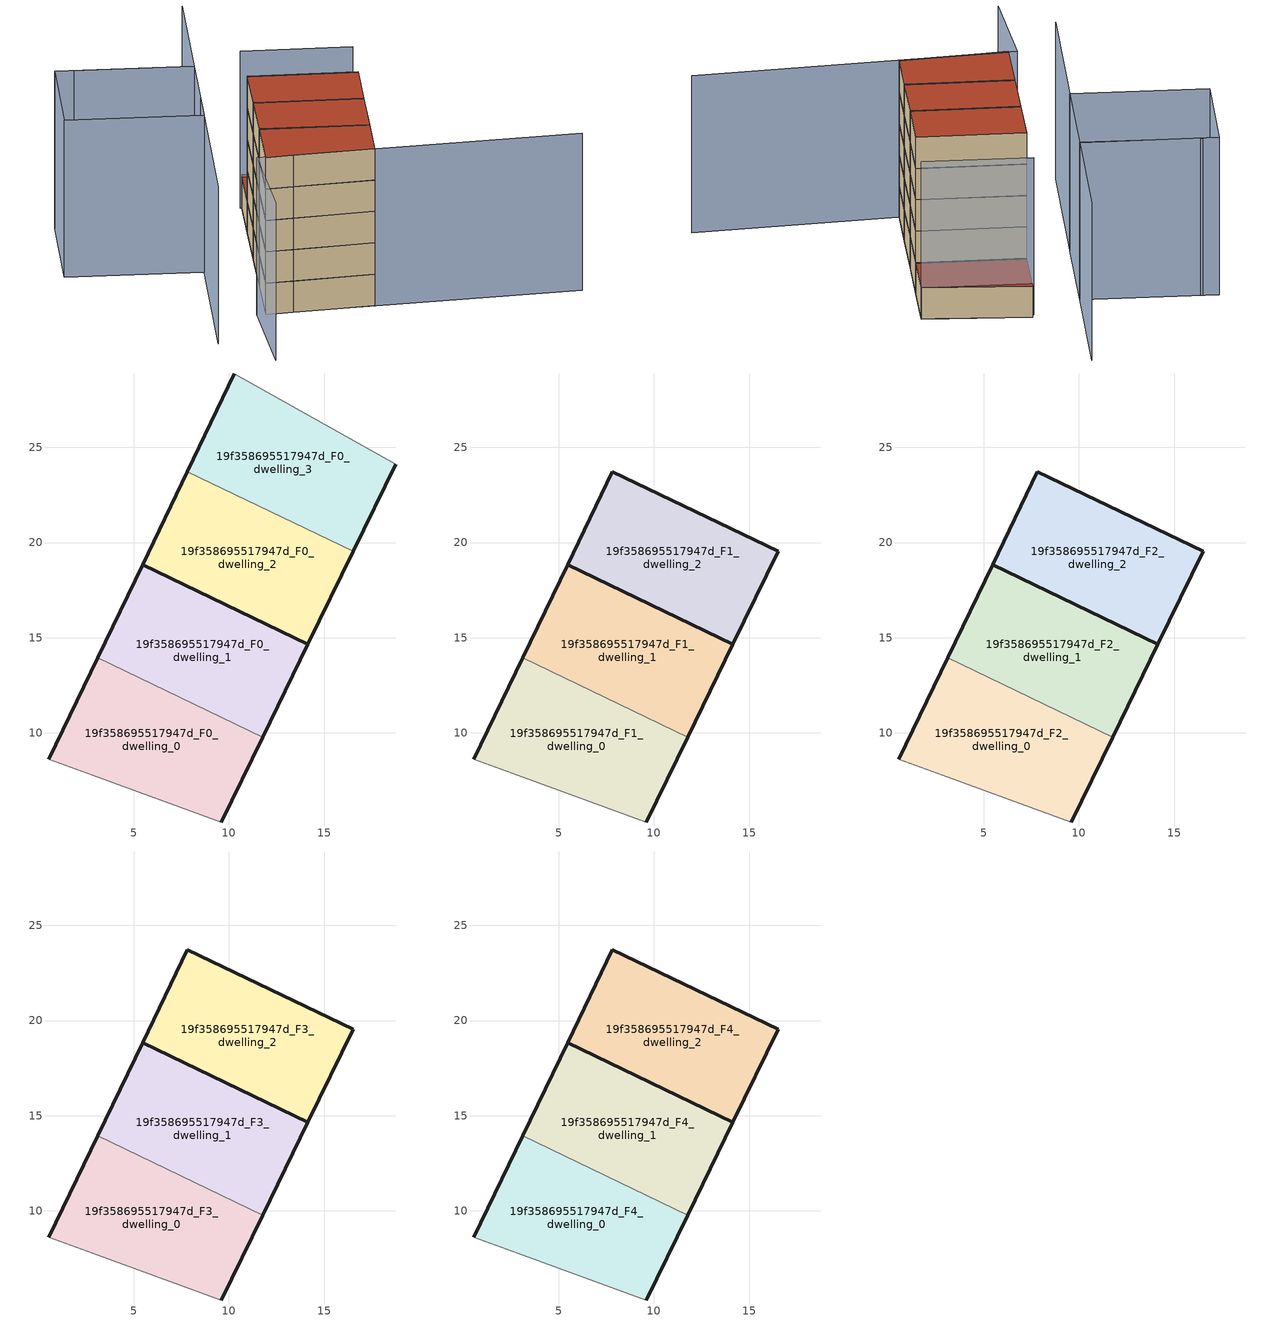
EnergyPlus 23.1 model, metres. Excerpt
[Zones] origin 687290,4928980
19f358695517947d_F0_dwelling_0
 floor ground (EU_floor_Construction): 9.61,5.32 11.78,9.78 3.12,13.95 0.55,8.61 2.85,7.78 z0
 wall outside (EU_wall_Construction): 0.55,8.61 3.12,13.95 / 11.78,9.78 9.61,5.32 z0:3
 wall adiabatic (EU_wall_Construction): 9.61,5.32 2.85,7.78 0.55,8.61 z0:3
 wall to 19f358695517947d_F0_dwelling_1 (EU_wall_Construction): 3.12,13.95 11.78,9.78 z0:3
19f358695517947d_F0_dwelling_1
 floor ground (EU_floor_Construction): 11.78,9.78 14.15,14.66 5.47,18.84 3.12,13.95 z0
 wall outside (EU_wall_Construction): 3.12,13.95 5.47,18.84 14.15,14.66 11.78,9.78 z0:3
19f358695517947d_F0_dwelling_2
 floor ground (EU_floor_Construction): 14.15,14.66 16.52,19.53 7.82,23.72 5.47,18.84 z0
 wall outside (EU_wall_Construction): 16.52,19.53 14.15,14.66 5.47,18.84 7.82,23.72 z0:3
 wall to 19f358695517947d_F0_dwelling_3 (EU_wall_Construction): 7.82,23.72 16.52,19.53 z0:3
19f358695517947d_F0_dwelling_3
 floor ground (EU_floor_Construction): 16.52,19.53 18.75,24.12 10.29,28.85 7.82,23.72 z0
 wall outside (EU_wall_Construction): 18.75,24.12 16.52,19.53 / 7.82,23.72 10.29,28.85 z0:3
 wall adiabatic (EU_wall_Construction): 10.29,28.85 18.75,24.12 z0:3
 roof outside (EU_roof_Construction): 18.75,24.12 16.52,19.53 7.82,23.72 10.29,28.85 z3
19f358695517947d_F1_dwelling_0
 floor to 19f358695517947d_F0_dwelling_0 (EU_floor_Construction): 9.61,5.32 11.78,9.78 3.12,13.95 0.55,8.61 2.85,7.78 z3
 wall outside (EU_wall_Construction): 0.55,8.61 3.12,13.95 / 11.78,9.78 9.61,5.32 z3:6
 wall adiabatic (EU_wall_Construction): 9.61,5.32 2.85,7.78 0.55,8.61 z3:6
 wall to 19f358695517947d_F1_dwelling_1 (EU_wall_Construction): 3.12,13.95 11.78,9.78 z3:6
19f358695517947d_F1_dwelling_1
 floor to 19f358695517947d_F0_dwelling_1 (EU_floor_Construction): 11.78,9.78 14.15,14.66 5.47,18.84 3.12,13.95 z3
 wall outside (EU_wall_Construction): 3.12,13.95 5.47,18.84 14.15,14.66 11.78,9.78 z3:6
19f358695517947d_F1_dwelling_2
 floor to 19f358695517947d_F0_dwelling_2 (EU_floor_Construction): 14.15,14.66 16.52,19.53 7.82,23.72 5.47,18.84 z3
 wall outside (EU_wall_Construction): 7.82,23.72 16.52,19.53 14.15,14.66 5.47,18.84 7.82,23.72 z3:6
19f358695517947d_F2_dwelling_0
 floor to 19f358695517947d_F1_dwelling_0 (EU_floor_Construction): 9.61,5.32 11.78,9.78 3.12,13.95 0.55,8.61 2.85,7.78 z6
 wall outside (EU_wall_Construction): 0.55,8.61 3.12,13.95 / 11.78,9.78 9.61,5.32 z6:9
 wall adiabatic (EU_wall_Construction): 9.61,5.32 2.85,7.78 0.55,8.61 z6:9
 wall to 19f358695517947d_F2_dwelling_1 (EU_wall_Construction): 3.12,13.95 11.78,9.78 z6:9
19f358695517947d_F2_dwelling_1
 floor to 19f358695517947d_F1_dwelling_1 (EU_floor_Construction): 11.78,9.78 14.15,14.66 5.47,18.84 3.12,13.95 z6
 wall outside (EU_wall_Construction): 3.12,13.95 5.47,18.84 14.15,14.66 11.78,9.78 z6:9
19f358695517947d_F2_dwelling_2
 floor to 19f358695517947d_F1_dwelling_2 (EU_floor_Construction): 14.15,14.66 16.52,19.53 7.82,23.72 5.47,18.84 z6
 wall outside (EU_wall_Construction): 7.82,23.72 16.52,19.53 14.15,14.66 5.47,18.84 7.82,23.72 z6:9
19f358695517947d_F3_dwelling_0
 floor to 19f358695517947d_F2_dwelling_0 (EU_floor_Construction): 9.61,5.32 11.78,9.78 3.12,13.95 0.55,8.61 2.85,7.78 z9
 wall outside (EU_wall_Construction): 0.55,8.61 3.12,13.95 / 11.78,9.78 9.61,5.32 z9:12
 wall adiabatic (EU_wall_Construction): 9.61,5.32 2.85,7.78 0.55,8.61 z9:12
 wall to 19f358695517947d_F3_dwelling_1 (EU_wall_Construction): 3.12,13.95 11.78,9.78 z9:12
19f358695517947d_F3_dwelling_1
 floor to 19f358695517947d_F2_dwelling_1 (EU_floor_Construction): 11.78,9.78 14.15,14.66 5.47,18.84 3.12,13.95 z9
 wall outside (EU_wall_Construction): 3.12,13.95 5.47,18.84 14.15,14.66 11.78,9.78 z9:12
19f358695517947d_F3_dwelling_2
 floor to 19f358695517947d_F2_dwelling_2 (EU_floor_Construction): 14.15,14.66 16.52,19.53 7.82,23.72 5.47,18.84 z9
 wall outside (EU_wall_Construction): 7.82,23.72 16.52,19.53 14.15,14.66 5.47,18.84 7.82,23.72 z9:12
19f358695517947d_F4_dwelling_0
 floor to 19f358695517947d_F3_dwelling_0 (EU_floor_Construction): 9.61,5.32 11.78,9.78 3.12,13.95 0.55,8.61 2.85,7.78 z12
 wall outside (EU_wall_Construction): 0.55,8.61 3.12,13.95 / 11.78,9.78 9.61,5.32 z12:15
 wall adiabatic (EU_wall_Construction): 9.61,5.32 2.85,7.78 0.55,8.61 z12:15
 wall to 19f358695517947d_F4_dwelling_1 (EU_wall_Construction): 3.12,13.95 11.78,9.78 z12:15
 roof outside (EU_roof_Construction): 11.78,9.78 9.61,5.32 2.85,7.78 0.55,8.61 3.12,13.95 z15
19f358695517947d_F4_dwelling_1
 floor to 19f358695517947d_F3_dwelling_1 (EU_floor_Construction): 11.78,9.78 14.15,14.66 5.47,18.84 3.12,13.95 z12
 wall outside (EU_wall_Construction): 3.12,13.95 5.47,18.84 14.15,14.66 11.78,9.78 z12:15
 roof outside (EU_roof_Construction): 14.15,14.66 11.78,9.78 3.12,13.95 5.47,18.84 z15
19f358695517947d_F4_dwelling_2
 floor to 19f358695517947d_F3_dwelling_2 (EU_floor_Construction): 14.15,14.66 16.52,19.53 7.82,23.72 5.47,18.84 z12
 wall outside (EU_wall_Construction): 7.82,23.72 16.52,19.53 14.15,14.66 5.47,18.84 7.82,23.72 z12:15
 roof outside (EU_roof_Construction): 16.52,19.53 14.15,14.66 5.47,18.84 7.82,23.72 z15
shading: -3.48,0.24 -0.09,9.06 / -0.09,9.06 26.65,-1.23 / 2.03,21.93 -6,5.66 / 10.43,38.94 4.93,27.81 / 4.93,27.81 -4.66,32.55 / 18.75,24.12 9.96,28.4 / -5.95,33.18 4.94,27.82 / 4.94,27.82 0.51,18.82 / 0.51,18.82 -10.38,24.18 / -10.38,24.18 -5.95,33.18 z0:15
[Building]
EU S2 Campaign: North Axis=0; Terrain=City; Solar Distribution=FullExterior
[Site:Location]
Bologna: Latitude=44.5; Longitude=11.25; Time Zone=1; Elevation=37
[SizingPeriod:WeatherFileDays]
AnnualSizingPeriod: Begin Month=1; Begin Day of Month=1; End Month=12; End Day of Month=31; Day of Week for Start Day=Monday; Use Weather File Daylight Saving Period=No; Use Weather File Rain and Snow Indicators=No
[MATERIAL]
EU_InternalMass_Material: Roughness=MediumRough; Thickness=0.1; Conductivity=1; Density=1800; Specific Heat=900; Thermal Absorptance=0.9; Solar Absorptance=0.7; Visible Absorptance=0.7
[MATERIAL:NOMASS] Roughness=MediumRough; Thermal Absorptance=0.9; Solar Absorptance=0.7; Visible Absorptance=0.7
Name | Thermal Resistance
EU_wall_NoMass | 0.905828
EU_roof_NoMass | 0.37593
EU_floor_NoMass | 0.67114
[CONSTRUCTION]
EU_wall_Construction: EU_wall_NoMass
EU_roof_Construction: EU_roof_NoMass
EU_floor_Construction: EU_floor_NoMass
EU_InternalMass_Construction: EU_InternalMass_Material
[ZONE] Type=1; Multiplier=1; Ceiling Height=autocalculate; Floor Area=autocalculate; Part of Total Floor Area=Yes
Name | Volume
19f358695517947d_F0_dwelling_0; 19f358695517947d_F1_dwelling_0; 19f358695517947d_F2_dwelling_0; 19f358695517947d_F3_dwelling_0; 19f358695517947d_F4_dwelling_0 | 156.609
19f358695517947d_F0_dwelling_1 | 156.624
19f358695517947d_F1_dwelling_1; 19f358695517947d_F2_dwelling_1; 19f358695517947d_F3_dwelling_1; 19f358695517947d_F4_dwelling_1 | 156.625
19f358695517947d_F0_dwelling_2 | 156.618
19f358695517947d_F1_dwelling_2; 19f358695517947d_F2_dwelling_2; 19f358695517947d_F3_dwelling_2; 19f358695517947d_F4_dwelling_2 | 156.619
19f358695517947d_F0_dwelling_3 | 156.615
[INTERNALMASS] Construction=EU_InternalMass_Construction
Name | Zone or ZoneList | Surface Area
19f358695517947d_F0_dwelling_0_EU_InternalMass | 19f358695517947d_F0_dwelling_0 | 52.203
19f358695517947d_F0_dwelling_1_EU_InternalMass | 19f358695517947d_F0_dwelling_1 | 52.2082
19f358695517947d_F0_dwelling_2_EU_InternalMass | 19f358695517947d_F0_dwelling_2 | 52.2062
19f358695517947d_F0_dwelling_3_EU_InternalMass | 19f358695517947d_F0_dwelling_3 | 52.2051
19f358695517947d_F1_dwelling_0_EU_InternalMass | 19f358695517947d_F1_dwelling_0 | 69.6062
19f358695517947d_F1_dwelling_1_EU_InternalMass | 19f358695517947d_F1_dwelling_1 | 69.6041
19f358695517947d_F1_dwelling_2_EU_InternalMass | 19f358695517947d_F1_dwelling_2 | 69.6118
19f358695517947d_F2_dwelling_0_EU_InternalMass | 19f358695517947d_F2_dwelling_0 | 69.6062
19f358695517947d_F2_dwelling_1_EU_InternalMass | 19f358695517947d_F2_dwelling_1 | 69.6041
19f358695517947d_F2_dwelling_2_EU_InternalMass | 19f358695517947d_F2_dwelling_2 | 69.6118
19f358695517947d_F3_dwelling_0_EU_InternalMass | 19f358695517947d_F3_dwelling_0 | 69.6062
19f358695517947d_F3_dwelling_1_EU_InternalMass | 19f358695517947d_F3_dwelling_1 | 69.6041
19f358695517947d_F3_dwelling_2_EU_InternalMass | 19f358695517947d_F3_dwelling_2 | 69.6118
19f358695517947d_F4_dwelling_0_EU_InternalMass | 19f358695517947d_F4_dwelling_0 | 69.6062
19f358695517947d_F4_dwelling_1_EU_InternalMass | 19f358695517947d_F4_dwelling_1 | 69.6041
19f358695517947d_F4_dwelling_2_EU_InternalMass | 19f358695517947d_F4_dwelling_2 | 69.6118
[OTHEREQUIPMENT] Fuel Type=Electricity; Design Level Calculation Method=Watts/Area; Power per Zone Floor Area=1; Fraction Latent=0; Fraction Radiant=0; Fraction Lost=0; Carbon Dioxide Generation Rate=0; EndUse Subcategory=EU_Step8_InternalGains
Name | Zone or ZoneList or Space or SpaceList | Schedule
EU_Step8_InternalGain_19f358695517947d_F0_dwelling_0_f000 | 19f358695517947d_F0_dwelling_0 | EU_Step8_GainSchedule_19f358695517947d_F0_dwelling_0_f000
EU_Step8_InternalGain_19f358695517947d_F0_dwelling_1_f000 | 19f358695517947d_F0_dwelling_1 | EU_Step8_GainSchedule_19f358695517947d_F0_dwelling_1_f000
EU_Step8_InternalGain_19f358695517947d_F0_dwelling_2_f000 | 19f358695517947d_F0_dwelling_2 | EU_Step8_GainSchedule_19f358695517947d_F0_dwelling_2_f000
EU_Step8_InternalGain_19f358695517947d_F0_dwelling_3_f000 | 19f358695517947d_F0_dwelling_3 | EU_Step8_GainSchedule_19f358695517947d_F0_dwelling_3_f000
EU_Step8_InternalGain_19f358695517947d_F1_dwelling_0_f000 | 19f358695517947d_F1_dwelling_0 | EU_Step8_GainSchedule_19f358695517947d_F1_dwelling_0_f000
EU_Step8_InternalGain_19f358695517947d_F1_dwelling_1_f000 | 19f358695517947d_F1_dwelling_1 | EU_Step8_GainSchedule_19f358695517947d_F1_dwelling_1_f000
EU_Step8_InternalGain_19f358695517947d_F1_dwelling_2_f000 | 19f358695517947d_F1_dwelling_2 | EU_Step8_GainSchedule_19f358695517947d_F1_dwelling_2_f000
EU_Step8_InternalGain_19f358695517947d_F2_dwelling_0_f000 | 19f358695517947d_F2_dwelling_0 | EU_Step8_GainSchedule_19f358695517947d_F2_dwelling_0_f000
EU_Step8_InternalGain_19f358695517947d_F2_dwelling_1_f000 | 19f358695517947d_F2_dwelling_1 | EU_Step8_GainSchedule_19f358695517947d_F2_dwelling_1_f000
EU_Step8_InternalGain_19f358695517947d_F2_dwelling_2_f000 | 19f358695517947d_F2_dwelling_2 | EU_Step8_GainSchedule_19f358695517947d_F2_dwelling_2_f000
EU_Step8_InternalGain_19f358695517947d_F3_dwelling_0_f000 | 19f358695517947d_F3_dwelling_0 | EU_Step8_GainSchedule_19f358695517947d_F3_dwelling_0_f000
EU_Step8_InternalGain_19f358695517947d_F3_dwelling_1_f000 | 19f358695517947d_F3_dwelling_1 | EU_Step8_GainSchedule_19f358695517947d_F3_dwelling_1_f000
EU_Step8_InternalGain_19f358695517947d_F3_dwelling_2_f000 | 19f358695517947d_F3_dwelling_2 | EU_Step8_GainSchedule_19f358695517947d_F3_dwelling_2_f000
EU_Step8_InternalGain_19f358695517947d_F4_dwelling_0_f000 | 19f358695517947d_F4_dwelling_0 | EU_Step8_GainSchedule_19f358695517947d_F4_dwelling_0_f000
EU_Step8_InternalGain_19f358695517947d_F4_dwelling_1_f000 | 19f358695517947d_F4_dwelling_1 | EU_Step8_GainSchedule_19f358695517947d_F4_dwelling_1_f000
EU_Step8_InternalGain_19f358695517947d_F4_dwelling_2_f000 | 19f358695517947d_F4_dwelling_2 | EU_Step8_GainSchedule_19f358695517947d_F4_dwelling_2_f000
[ZONEVENTILATION:DESIGNFLOWRATE] Schedule=EU_AlwaysOn; Design Flow Rate Calculation Method=AirChanges/Hour; Air Changes per Hour=0.73129; Ventilation Type=Natural; Fan Pressure Rise=0; Fan Total Efficiency=1; Constant Term Coefficient=1; Temperature Term Coefficient=0; Velocity Term Coefficient=0; Velocity Squared Term Coefficient=0; Minimum Indoor Temperature=-100; Maximum Indoor Temperature=100; Delta Temperature=-100; Minimum Outdoor Temperature=-100; Maximum Outdoor Temperature=100; Maximum Wind Speed=40
Name | Zone or ZoneList or Space or SpaceList
EU_ConstantAir_19f358695517947d_F0_dwelling_0 | 19f358695517947d_F0_dwelling_0
EU_ConstantAir_19f358695517947d_F0_dwelling_1 | 19f358695517947d_F0_dwelling_1
EU_ConstantAir_19f358695517947d_F0_dwelling_2 | 19f358695517947d_F0_dwelling_2
EU_ConstantAir_19f358695517947d_F0_dwelling_3 | 19f358695517947d_F0_dwelling_3
EU_ConstantAir_19f358695517947d_F1_dwelling_0 | 19f358695517947d_F1_dwelling_0
EU_ConstantAir_19f358695517947d_F1_dwelling_1 | 19f358695517947d_F1_dwelling_1
EU_ConstantAir_19f358695517947d_F1_dwelling_2 | 19f358695517947d_F1_dwelling_2
EU_ConstantAir_19f358695517947d_F2_dwelling_0 | 19f358695517947d_F2_dwelling_0
EU_ConstantAir_19f358695517947d_F2_dwelling_1 | 19f358695517947d_F2_dwelling_1
EU_ConstantAir_19f358695517947d_F2_dwelling_2 | 19f358695517947d_F2_dwelling_2
EU_ConstantAir_19f358695517947d_F3_dwelling_0 | 19f358695517947d_F3_dwelling_0
EU_ConstantAir_19f358695517947d_F3_dwelling_1 | 19f358695517947d_F3_dwelling_1
EU_ConstantAir_19f358695517947d_F3_dwelling_2 | 19f358695517947d_F3_dwelling_2
EU_ConstantAir_19f358695517947d_F4_dwelling_0 | 19f358695517947d_F4_dwelling_0
EU_ConstantAir_19f358695517947d_F4_dwelling_1 | 19f358695517947d_F4_dwelling_1
EU_ConstantAir_19f358695517947d_F4_dwelling_2 | 19f358695517947d_F4_dwelling_2
[HVACTEMPLATE:THERMOSTAT] Constant Heating Setpoint=20; Constant Cooling Setpoint=50
EU_HeatOnly_19f358695517947d_F0_dwelling_0; EU_HeatOnly_19f358695517947d_F0_dwelling_1; EU_HeatOnly_19f358695517947d_F0_dwelling_2; EU_HeatOnly_19f358695517947d_F0_dwelling_3; EU_HeatOnly_19f358695517947d_F1_dwelling_0; EU_HeatOnly_19f358695517947d_F1_dwelling_1; EU_HeatOnly_19f358695517947d_F1_dwelling_2; EU_HeatOnly_19f358695517947d_F2_dwelling_0; EU_HeatOnly_19f358695517947d_F2_dwelling_1; EU_HeatOnly_19f358695517947d_F2_dwelling_2; EU_HeatOnly_19f358695517947d_F3_dwelling_0; EU_HeatOnly_19f358695517947d_F3_dwelling_1; EU_HeatOnly_19f358695517947d_F3_dwelling_2; EU_HeatOnly_19f358695517947d_F4_dwelling_0; EU_HeatOnly_19f358695517947d_F4_dwelling_1; EU_HeatOnly_19f358695517947d_F4_dwelling_2
[HVACTEMPLATE:ZONE:IDEALLOADSAIRSYSTEM] System Availability Schedule=EU_AlwaysOn; Maximum Heating Supply Air Temperature=50; Minimum Cooling Supply Air Temperature=13; Maximum Heating Supply Air Humidity Ratio=0.0156; Minimum Cooling Supply Air Humidity Ratio=0.0077; Heating Limit=NoLimit; Cooling Limit=NoLimit; Heating Availability Schedule=EU_AlwaysOn; Cooling Availability Schedule=EU_CoolingOff; Dehumidification Control Type=ConstantSensibleHeatRatio; Cooling Sensible Heat Ratio=0.7; Dehumidification Setpoint=60; Humidification Control Type=None; Humidification Setpoint=30; Outdoor Air Method=None; Outdoor Air Flow Rate per Person=0.00944; Outdoor Air Flow Rate per Zone Floor Area=0; Outdoor Air Flow Rate per Zone=0; Demand Controlled Ventilation Type=None; Outdoor Air Economizer Type=NoEconomizer; Heat Recovery Type=None; Sensible Heat Recovery Effectiveness=0.7; Latent Heat Recovery Effectiveness=0.65
Name | Template Thermostat
19f358695517947d_F0_dwelling_0 | EU_HeatOnly_19f358695517947d_F0_dwelling_0
19f358695517947d_F0_dwelling_1 | EU_HeatOnly_19f358695517947d_F0_dwelling_1
19f358695517947d_F0_dwelling_2 | EU_HeatOnly_19f358695517947d_F0_dwelling_2
19f358695517947d_F0_dwelling_3 | EU_HeatOnly_19f358695517947d_F0_dwelling_3
19f358695517947d_F1_dwelling_0 | EU_HeatOnly_19f358695517947d_F1_dwelling_0
19f358695517947d_F1_dwelling_1 | EU_HeatOnly_19f358695517947d_F1_dwelling_1
19f358695517947d_F1_dwelling_2 | EU_HeatOnly_19f358695517947d_F1_dwelling_2
19f358695517947d_F2_dwelling_0 | EU_HeatOnly_19f358695517947d_F2_dwelling_0
19f358695517947d_F2_dwelling_1 | EU_HeatOnly_19f358695517947d_F2_dwelling_1
19f358695517947d_F2_dwelling_2 | EU_HeatOnly_19f358695517947d_F2_dwelling_2
19f358695517947d_F3_dwelling_0 | EU_HeatOnly_19f358695517947d_F3_dwelling_0
19f358695517947d_F3_dwelling_1 | EU_HeatOnly_19f358695517947d_F3_dwelling_1
19f358695517947d_F3_dwelling_2 | EU_HeatOnly_19f358695517947d_F3_dwelling_2
19f358695517947d_F4_dwelling_0 | EU_HeatOnly_19f358695517947d_F4_dwelling_0
19f358695517947d_F4_dwelling_1 | EU_HeatOnly_19f358695517947d_F4_dwelling_1
19f358695517947d_F4_dwelling_2 | EU_HeatOnly_19f358695517947d_F4_dwelling_2
[SIZING:ZONE] Zone Cooling Design Supply Air Temperature Input Method=SupplyAirTemperature; Zone Cooling Design Supply Air Temperature=13; Zone Heating Design Supply Air Temperature Input Method=SupplyAirTemperature; Zone Heating Design Supply Air Temperature=50; Zone Cooling Design Supply Air Humidity Ratio=0.008; Zone Heating Design Supply Air Humidity Ratio=0.008; Cooling Design Air Flow Method=DesignDay; Cooling Design Air Flow Rate=0; Cooling Minimum Air Flow per Zone Floor Area=0.000762; Cooling Minimum Air Flow=0; Cooling Minimum Air Flow Fraction=0.2; Heating Design Air Flow Method=DesignDay; Heating Design Air Flow Rate=0; Heating Maximum Air Flow per Zone Floor Area=0.002032; Heating Maximum Air Flow=0.141576; Heating Maximum Air Flow Fraction=0.3; Account for Dedicated Outdoor Air System=No; Dedicated Outdoor Air System Control Strategy=NeutralSupplyAir; Dedicated Outdoor Air Low Setpoint Temperature for Design=autosize; Dedicated Outdoor Air High Setpoint Temperature for Design=autosize; Zone Load Sizing Method=Sensible Load Only No Latent Load; Zone Latent Cooling Design Supply Air Humidity Ratio Input Method=HumidityRatioDifference; Zone Cooling Design Supply Air Humidity Ratio Difference=0.005; Zone Latent Heating Design Supply Air Humidity Ratio Input Method=HumidityRatioDifference; Zone Humidification Design Supply Air Humidity Ratio Difference=0.005
19f358695517947d_F0_dwelling_0; 19f358695517947d_F0_dwelling_1; 19f358695517947d_F0_dwelling_2; 19f358695517947d_F0_dwelling_3; 19f358695517947d_F1_dwelling_0; 19f358695517947d_F1_dwelling_1; 19f358695517947d_F1_dwelling_2; 19f358695517947d_F2_dwelling_0; 19f358695517947d_F2_dwelling_1; 19f358695517947d_F2_dwelling_2; 19f358695517947d_F3_dwelling_0; 19f358695517947d_F3_dwelling_1; 19f358695517947d_F3_dwelling_2; 19f358695517947d_F4_dwelling_0; 19f358695517947d_F4_dwelling_1; 19f358695517947d_F4_dwelling_2
[SCHEDULE:CONSTANT]
Name | Hourly Value
EU_AlwaysOn | 1
EU_CoolingOff | 0
[SCHEDULE:FILE] Column Number=1; Rows to Skip at Top=0; Number of Hours of Data=8760; Column Separator=Comma; Interpolate to Timestep=No; Minutes per Item=60; Adjust Schedule for Daylight Savings=Yes
Name | File
EU_Step8_GainSchedule_19f358695517947d_F0_dwelling_0_f000 | ../../schedules/19f358695517947d/19f358695517947d_F0_dwelling_0_f000_gain.csv
EU_Step8_GainSchedule_19f358695517947d_F0_dwelling_1_f000 | ../../schedules/19f358695517947d/19f358695517947d_F0_dwelling_1_f000_gain.csv
EU_Step8_GainSchedule_19f358695517947d_F0_dwelling_2_f000 | ../../schedules/19f358695517947d/19f358695517947d_F0_dwelling_2_f000_gain.csv
EU_Step8_GainSchedule_19f358695517947d_F0_dwelling_3_f000 | ../../schedules/19f358695517947d/19f358695517947d_F0_dwelling_3_f000_gain.csv
EU_Step8_GainSchedule_19f358695517947d_F1_dwelling_0_f000 | ../../schedules/19f358695517947d/19f358695517947d_F1_dwelling_0_f000_gain.csv
EU_Step8_GainSchedule_19f358695517947d_F1_dwelling_1_f000 | ../../schedules/19f358695517947d/19f358695517947d_F1_dwelling_1_f000_gain.csv
EU_Step8_GainSchedule_19f358695517947d_F1_dwelling_2_f000 | ../../schedules/19f358695517947d/19f358695517947d_F1_dwelling_2_f000_gain.csv
EU_Step8_GainSchedule_19f358695517947d_F2_dwelling_0_f000 | ../../schedules/19f358695517947d/19f358695517947d_F2_dwelling_0_f000_gain.csv
EU_Step8_GainSchedule_19f358695517947d_F2_dwelling_1_f000 | ../../schedules/19f358695517947d/19f358695517947d_F2_dwelling_1_f000_gain.csv
EU_Step8_GainSchedule_19f358695517947d_F2_dwelling_2_f000 | ../../schedules/19f358695517947d/19f358695517947d_F2_dwelling_2_f000_gain.csv
EU_Step8_GainSchedule_19f358695517947d_F3_dwelling_0_f000 | ../../schedules/19f358695517947d/19f358695517947d_F3_dwelling_0_f000_gain.csv
EU_Step8_GainSchedule_19f358695517947d_F3_dwelling_1_f000 | ../../schedules/19f358695517947d/19f358695517947d_F3_dwelling_1_f000_gain.csv
EU_Step8_GainSchedule_19f358695517947d_F3_dwelling_2_f000 | ../../schedules/19f358695517947d/19f358695517947d_F3_dwelling_2_f000_gain.csv
EU_Step8_GainSchedule_19f358695517947d_F4_dwelling_0_f000 | ../../schedules/19f358695517947d/19f358695517947d_F4_dwelling_0_f000_gain.csv
EU_Step8_GainSchedule_19f358695517947d_F4_dwelling_1_f000 | ../../schedules/19f358695517947d/19f358695517947d_F4_dwelling_1_f000_gain.csv
EU_Step8_GainSchedule_19f358695517947d_F4_dwelling_2_f000 | ../../schedules/19f358695517947d/19f358695517947d_F4_dwelling_2_f000_gain.csv
